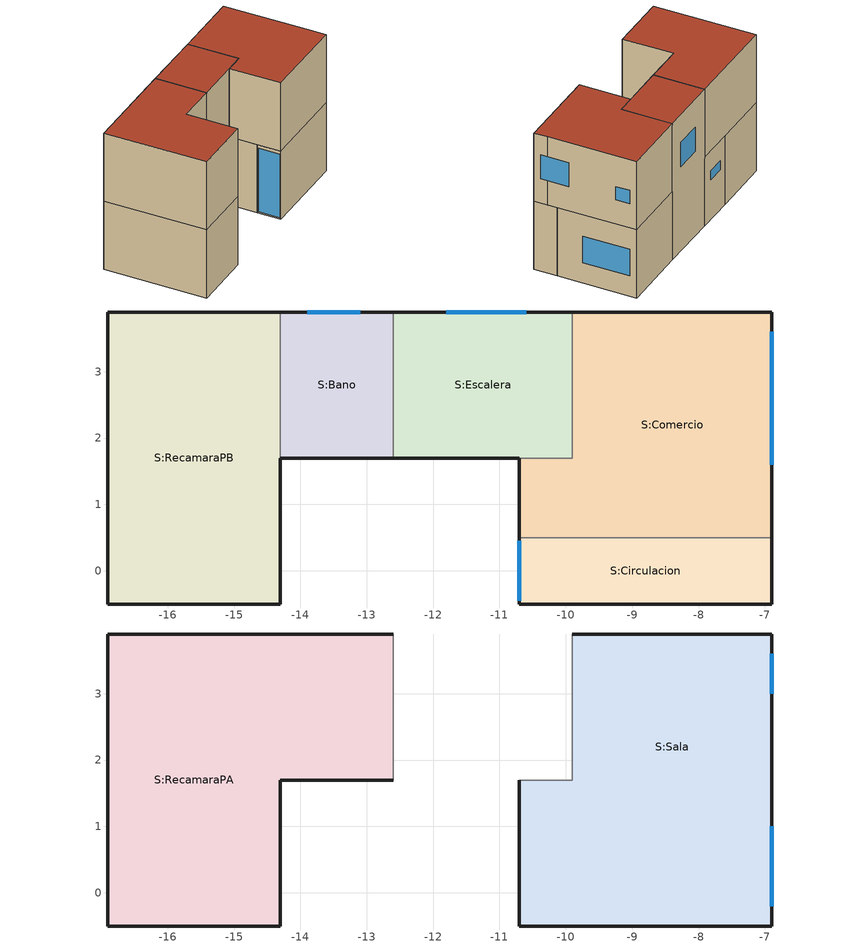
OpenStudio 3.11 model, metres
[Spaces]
S:RecamaraPB
 floor adiabatic: -14.3,3.9 -14.3,1.7 -14.3,-0.5 -16.9,-0.5 -16.9,3.9 z0
 wall outside: -14.3,3.9 -16.9,3.9 -16.9,-0.5 -14.3,-0.5 -14.3,1.7 z0:3.1
 wall to S:Bano: -14.3,1.7 -14.3,3.9 z0:3.1
S:Comercio
 floor adiabatic: -10,0.5 -10.7,0.5 -10.7,1.7 -9.9,1.7 -9.9,3.9 -6.9,3.9 -6.9,0.5 z0
 wall outside: -6.9,0.5 -6.9,3.9 -9.9,3.9 / -10.7,1.7 -10.7,0.5 z0:3.1
 wall to S:Escalera: -9.9,3.9 -9.9,1.7 -10.7,1.7 z0:3.1
 wall to S:Circulacion: -10.7,0.5 -10,0.5 -6.9,0.5 z0:3.1
 window: -6.9,1.6 -6.9,3.6 z0.91:2.13
S:Bano
 floor adiabatic: -12.6,3.9 -12.6,1.7 -14.3,1.7 -14.3,3.9 z0
 wall outside: -14.3,1.7 -12.6,1.7 / -12.6,3.9 -14.3,3.9 z0:3.1
 wall to S:Escalera: -12.6,1.7 -12.6,3.9 z0:3.1
 window: -13.1,3.9 -13.9,3.9 z1.8:2.2
S:Circulacion
 floor adiabatic: -10.7,-0.5 -10.7,0.5 -10,0.5 -6.9,0.5 -6.9,-0.5 z0
 wall outside: -10.7,0.5 -10.7,-0.5 -6.9,-0.5 -6.9,0.5 z0:3.1
 window: -10.7,0.45 -10.7,-0.45 z0.05:2.95
S:Escalera
 floor adiabatic: -9.9,3.9 -9.9,1.7 -10.7,1.7 -12.6,1.7 -12.6,3.9 z0
 wall outside: -9.9,3.9 -12.6,3.9 / -12.6,1.7 -10.7,1.7 z0:6.2
 wall to S:Sala: -10.7,1.7 -9.9,1.7 -9.9,3.9 z3.1:6.2
 wall to S:RecamaraPA: -12.6,3.9 -12.6,1.7 z3.1:6.2
 window: -10.6,3.9 -11.8,3.9 z3.84:4.94
 roof outside: -12.6,3.9 -12.6,1.7 -10.7,1.7 -9.9,1.7 -9.9,3.9 z6.2
S:Sala
 floor to S:Circulacion: -6.9,0.5 -6.9,-0.5 -10.7,-0.5 -10.7,0.5 z3.1
 floor to S:Comercio: -6.9,3.9 -6.9,0.5 -10.7,0.5 -10.7,1.7 -9.9,1.7 -9.9,3.9 z3.1
 wall outside: -10.7,1.7 -10.7,-0.5 -6.9,-0.5 -6.9,0.1 -6.9,3.9 -9.9,3.9 z3.1:6.2
 window: -6.9,-0.2 -6.9,1 z4.2:5.3; -6.9,3 -6.9,3.6 z4.2:4.8
 roof outside: -6.9,-0.5 -6.9,0.1 -6.9,3.9 -9.9,3.9 -9.9,1.7 -10.7,1.7 -10.7,-0.5 z6.2
S:RecamaraPA
 floor to S:RecamaraPB: -14.3,3.9 -14.3,-0.5 -16.9,-0.5 -16.9,3.9 z3.1
 floor to S:Bano: -12.6,3.9 -12.6,1.7 -14.3,1.7 -14.3,3.9 z3.1
 wall outside: -12.6,3.9 -16.9,3.9 -16.9,-0.5 -14.3,-0.5 -14.3,1.7 -12.6,1.7 z3.1:6.2
 roof outside: -14.3,-0.5 -14.3,1.7 -12.6,1.7 -12.6,3.9 -16.9,3.9 -16.9,-0.5 z6.2
[Site]
Cuidad.Mexico.Central: Latitude {deg}=39.7653; Longitude {deg}=39.7653; Time Zone {hr}=-6; Elevation {m}=2303; Keep Site Location Information=No
[ClimateZones]
Climate Zone Institution Name 1=ASHRAE; Climate Zone Document Name 1=ANSI/ASHRAE Standard 169; Climate Zone Document Year 1=2006; Climate Zone Institution Name 2=CEC; Climate Zone Document Name 2=California Climate Zone Descriptions; Climate Zone Document Year 2=1995
[Building]
Building 1: North Axis {deg}=-0; Default Construction Set=P3A1
[Material]
Name | Roughness | Thickness {m} | Conductivity {W/m-K} | Density {kg/m3} | Specific Heat {J/kg-K} | Solar Absorptance | Visible Absorptance
yeso0p5cma0p3 | Smooth | 0.005 | 0.372 | 800 | 1000 | 0.3 | 0.3
tabique14cma0p6 | Rough | 0.14 | 0.7 | 1970 | 800 | 0.6 | 0.6
mortero2cm0p4 | Rough | 0.02 | 0.72 | 1890 | 837 | 0.4 | 0.4
CAD12cm0p7 | MediumRough | 0.12 | 1.74 | 2300 | 1000
impermeabilizante0p1cma0p4 | Smooth | 0.001 | 0.55 | 1300 | 1460 | 0.4 | 0.4
[Construction]
muroInterior: yeso0p5cma0p3, tabique14cma0p6, yeso0p5cma0p3
muroExterior: mortero2cm0p4, tabique14cma0p6, yeso0p5cma0p3
techoPB: mortero2cm0p4, CAD12cm0p7, mortero2cm0p4
techoPA: impermeabilizante0p1cma0p4, mortero2cm0p4, CAD12cm0p7, mortero2cm0p4
pisoPB: CAD12cm0p7
ventana3mm: Clear 3mm
[DefaultConstructionSet]
P3A1: Default Exterior Surface Constructions=Default Surface Constructions 1; Default Interior Surface Constructions=Default Surface Constructions 2; Default Ground Contact Surface Constructions=Default Surface Constructions 3; Default Exterior SubSurface Constructions=Default Sub Surface Constructions 1; Default Interior SubSurface Constructions=Default Sub Surface Constructions 2; Adiabatic Surface Construction=pisoPB
[DefaultSurfaceConstructions]
Name | Floor Construction | Wall Construction | Roof Ceiling Construction
Default Surface Constructions 1 | pisoPB | muroExterior | techoPA
Default Surface Constructions 2 |  | muroInterior | techoPB
Default Surface Constructions 3
[DefaultSubSurfaceConstructions]
Name | Fixed Window Construction
Default Sub Surface Constructions 1 | ventana3mm
Default Sub Surface Constructions 2
[WindowMaterial:Glazing]
Clear 3mm: Optical Data Type=SpectralAverage; Thickness {m}=0.003; Solar Transmittance at Normal Incidence=0.837; Front Side Solar Reflectance at Normal Incidence=0.075; Back Side Solar Reflectance at Normal Incidence=0; Visible Transmittance at Normal Incidence=0.898; Front Side Visible Reflectance at Normal Incidence=0.081; Back Side Visible Reflectance at Normal Incidence=0; Infrared Transmittance at Normal Incidence=0; Front Side Infrared Hemispherical Emissivity=0.84; Back Side Infrared Hemispherical Emissivity=0.84; Conductivity {W/m-K}=0.9; Dirt Correction Factor for Solar and Visible Transmittance=1; Solar Diffusing=No
[BuildingStory] Nominal Floor to Floor Height {m}=3.1; Nominal Floor to Ceiling Height {m}=3.1
Name | Nominal Z Coordinate {m}
PA | 3.1
PB | 0
[ThermalZone] Multiplier=1; Use Ideal Air Loads=No
Comercio; Escalera; Bano; RecamaraPB; Sala; RecamaraPA; Circulacion
[Sizing:Zone] Zone Cooling Design Supply Air Temperature Input Method=SupplyAirTemperature; Zone Cooling Design Supply Air Temperature {C}=14; Zone Cooling Design Supply Air Temperature Difference {deltaC}=11.11; Zone Heating Design Supply Air Temperature Input Method=SupplyAirTemperature; Zone Heating Design Supply Air Temperature {C}=40; Zone Heating Design Supply Air Temperature Difference {deltaC}=11.11; Zone Cooling Design Supply Air Humidity Ratio {kg-H2O/kg-air}=0.0085; Zone Heating Design Supply Air Humidity Ratio {kg-H2O/kg-air}=0.008; Cooling Design Air Flow Method=DesignDay; Heating Design Air Flow Method=DesignDay; Account for Dedicated Outdoor Air System=No; Dedicated Outdoor Air System Control Strategy=NeutralSupplyAir; Dedicated Outdoor Air Low Setpoint Temperature for Design {C}=autosize; Dedicated Outdoor Air High Setpoint Temperature for Design {C}=autosize; Zone Load Sizing Method=Sensible Load Only No Latent Load; Zone Latent Cooling Design Supply Air Humidity Ratio Input Method=HumidityRatioDifference; Zone Cooling Design Supply Air Humidity Ratio Difference {kgWater/kgDryAir}=0.005; Zone Latent Heating Design Supply Air Humidity Ratio Input Method=HumidityRatioDifference; Zone Humidification Design Supply Air Humidity Ratio Difference {kgWater/kgDryAir}=0.005; Sizing Option=Coincident; Heating Coil Sizing Method=None; Maximum Heating Capacity To Cooling Load Sizing Ratio {W/W}=1
Comercio; Escalera; Bano; RecamaraPB; Sala; RecamaraPA; Circulacion
[SpaceType]
0p5cah
[SpaceInfiltration:DesignFlowRate]
0p5cah: Space or SpaceType=0p5cah; Design Flow Rate Calculation Method=AirChanges/Hour; Flow per Exterior Surface Area {m3/s-m2}=0.00030226; Air Changes per Hour {1/hr}=0.5; Density Basis=Outdoor
[Space] Space Type=0p5cah
Name | Building Story | Thermal Zone
S:Sala | PA | Sala
S:RecamaraPB | PB | RecamaraPB
S:Comercio | PB | Comercio
S:Bano | PB | Bano
S:Circulacion | PB | Circulacion
S:RecamaraPA | PA | RecamaraPA
S:Escalera | PB | Escalera
